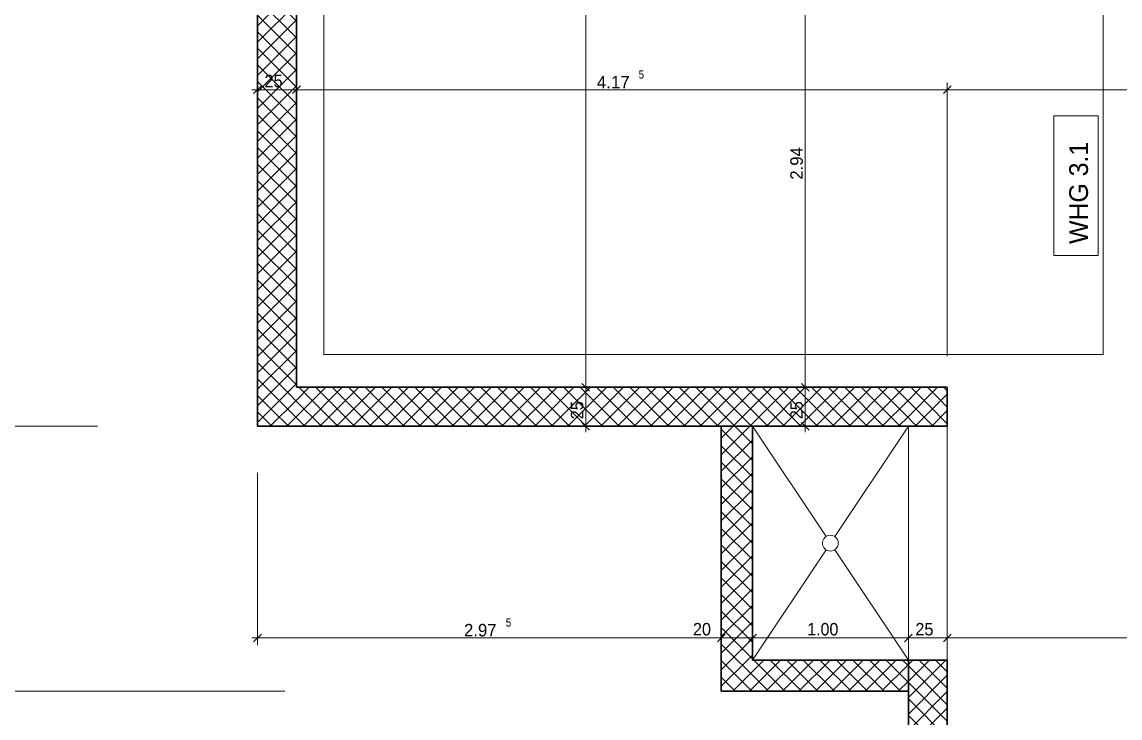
# Model space of a CAD drawing. Header units: millimetres. Extents: x -3497 to 2618, y -1809 to 2456.
# Drawn here: x -2581 to -1877, y -1215 to -769 of the extents above; entities that cross this region are included whole.
import ezdxf
from ezdxf.enums import TextEntityAlignment as Align

# ---------------------------------------------------------------- set-up
doc = ezdxf.new("R2010")
doc.units = ezdxf.units.MM
doc.header["$LTSCALE"] = 100
for name, color, linetype, true_color in [('00_Anm.FP', 7, 'Continuous', 0x00c0ff), ('10-0.05 Solid', 1, 'Continuous', 0xff0000), ('10-0.10 Punktlinie', 9, 'Continuous', 0x808080), ('20-Beton', 9, 'Continuous', 0x808080), ('40-Raumstempel', 7, 'Continuous', 0x000000), ('50-Sanitärapparate', 6, 'Continuous', 0xff00ff), ('50-Türen&Fenster', 9, 'Continuous', 0x808080), ('Layer31', 9, 'Continuous', 0x808080)]:
    doc.layers.add(name, color=color, linetype=linetype, true_color=true_color)
doc.layers.add('10-0.25 Solid', color=7, linetype='Continuous')
doc.styles.add('Arial', font='arial.ttf')

# ---------------------------------------------------------------- blocks, each defined once
blk = doc.blocks.new('*X556')
at = {"layer": '10-0.05 Solid', "color": 18, "linetype": 'Continuous', "lineweight": 13, "true_color": 0x000000}
for p, q in [((-2422, -1028.04), (-2405.18, -1011.22)), ((-2405.18, -1022.67), (-2414.99, -1012.85)), ((-2405.18, -1012.06), (-2409.69, -1007.55)), ((-2410.41, -1028.04), (-2420.29, -1018.16)), ((-2421.01, -1028.04), (-2425.6, -1023.46)), ((-2411.39, -1028.04), (-2405.18, -1021.82))]:
    blk.add_line(p, q, dxfattribs=at)
blk = doc.blocks.new('*X557')
at = {"layer": '10-0.05 Solid', "color": 18, "linetype": 'Continuous', "lineweight": 13, "true_color": 0x000000}
for p, q in [((-2430.2, -177.1), (-2407.13, -154.04)), ((-2430.2, -166.5), (-2417.74, -154.04)), ((-2430.2, -155.89), (-2428.35, -154.04)), ((-2405.2, -174.12), (-2425.27, -154.04)), ((-2405.2, -163.51), (-2414.67, -154.04)), ((-2405.2, -184.72), (-2430.2, -159.72)), ((-2430.2, -187.71), (-2405.2, -162.71)), ((-2405.2, -195.33), (-2430.2, -170.33)), ((-2430.2, -198.32), (-2405.2, -173.32)), ((-2405.2, -205.94), (-2430.2, -180.94)), ((-2430.2, -208.92), (-2405.2, -183.92)), ((-2405.2, -216.54), (-2430.2, -191.54)), ((-2430.2, -219.53), (-2405.2, -194.53)), ((-2405.2, -227.15), (-2430.2, -202.15)), ((-2430.2, -230.14), (-2405.2, -205.14)), ((-2405.2, -237.76), (-2430.2, -212.76)), ((-2430.2, -240.74), (-2405.2, -215.74)), ((-2405.19, -248.36), (-2430.2, -223.36)), ((-2430.19, -251.35), (-2405.2, -226.35)), ((-2405.19, -258.97), (-2430.2, -233.97)), ((-2430.19, -261.95), (-2405.2, -236.96)), ((-2405.19, -269.58), (-2430.2, -244.58)), ((-2430.19, -272.56), (-2405.19, -247.56)), ((-2405.19, -280.19), (-2430.19, -255.18)), ((-2430.19, -283.17), (-2405.19, -258.17)), ((-2405.19, -290.79), (-2430.19, -265.79)), ((-2430.19, -293.77), (-2405.19, -268.77)), ((-2405.19, -301.4), (-2430.19, -276.4)), ((-2430.19, -304.38), (-2405.19, -279.38)), ((-2405.19, -312.01), (-2430.19, -287.01)), ((-2430.19, -314.99), (-2405.19, -289.99)), ((-2405.19, -322.61), (-2430.19, -297.61)), ((-2430.19, -325.59), (-2405.19, -300.59)), ((-2405.19, -333.22), (-2430.19, -308.22)), ((-2430.19, -336.2), (-2405.19, -311.2)), ((-2405.19, -343.83), (-2430.19, -318.83)), ((-2430.19, -346.81), (-2405.19, -321.81)), ((-2405.19, -354.43), (-2430.19, -329.43)), ((-2430.19, -357.41), (-2405.19, -332.41)), ((-2405.19, -365.04), (-2430.19, -340.04)), ((-2430.19, -368.02), (-2405.19, -343.02)), ((-2405.19, -375.65), (-2430.19, -350.65)), ((-2430.19, -378.62), (-2405.19, -353.63)), ((-2405.19, -386.25), (-2430.19, -361.25)), ((-2430.19, -389.23), (-2405.19, -364.23)), ((-2405.19, -396.86), (-2430.19, -371.86)), ((-2430.19, -399.84), (-2405.19, -374.84)), ((-2405.19, -407.47), (-2430.19, -382.47)), ((-2430.19, -410.44), (-2405.19, -385.44)), ((-2405.19, -418.07), (-2430.19, -393.07)), ((-2430.19, -421.05), (-2405.19, -396.05)), ((-2405.19, -428.68), (-2430.19, -403.68)), ((-2430.19, -431.66), (-2405.19, -406.66)), ((-2405.19, -439.29), (-2430.19, -414.29)), ((-2430.19, -442.26), (-2405.19, -417.26)), ((-2405.19, -449.9), (-2430.19, -424.89)), ((-2430.19, -452.87), (-2405.19, -427.87)), ((-2405.19, -460.5), (-2430.19, -435.5)), ((-2430.19, -463.48), (-2405.19, -438.48)), ((-2405.19, -471.11), (-2430.19, -446.11)), ((-2430.19, -474.08), (-2405.19, -449.08)), ((-2405.19, -481.72), (-2430.19, -456.72)), ((-2430.19, -484.69), (-2405.19, -459.69)), ((-2405.19, -492.32), (-2430.19, -467.32)), ((-2430.19, -495.29), (-2405.19, -470.29)), ((-2405.19, -502.93), (-2430.19, -477.93)), ((-2430.19, -505.9), (-2405.19, -480.9)), ((-2405.19, -513.54), (-2430.19, -488.54)), ((-2430.19, -516.51), (-2405.19, -491.51)), ((-2405.19, -524.14), (-2430.19, -499.14)), ((-2430.19, -527.11), (-2405.19, -502.11)), ((-2405.19, -534.75), (-2430.19, -509.75)), ((-2430.19, -537.72), (-2405.19, -512.72)), ((-2405.19, -545.36), (-2430.19, -520.36)), ((-2430.19, -548.33), (-2405.19, -523.33)), ((-2405.19, -555.96), (-2430.19, -530.96)), ((-2430.19, -558.93), (-2405.19, -533.93)), ((-2405.19, -566.57), (-2430.19, -541.57)), ((-2430.19, -569.54), (-2405.19, -544.54)), ((-2405.19, -577.18), (-2430.19, -552.18)), ((-2430.19, -580.15), (-2405.19, -555.15)), ((-2405.19, -587.78), (-2430.19, -562.78)), ((-2430.19, -590.75), (-2405.19, -565.75)), ((-2405.19, -598.39), (-2430.19, -573.39)), ((-2430.19, -601.36), (-2405.19, -576.36)), ((-2405.19, -609), (-2430.19, -584)), ((-2430.19, -611.96), (-2405.19, -586.96)), ((-2405.19, -619.6), (-2430.19, -594.6)), ((-2430.19, -622.57), (-2405.19, -597.57)), ((-2405.19, -630.21), (-2430.19, -605.21)), ((-2430.19, -633.18), (-2405.19, -608.18)), ((-2405.19, -640.82), (-2430.19, -615.82)), ((-2430.19, -643.78), (-2405.19, -618.78)), ((-2405.19, -651.43), (-2430.19, -626.42)), ((-2430.18, -654.39), (-2405.19, -629.39)), ((-2405.18, -662.03), (-2430.19, -637.03)), ((-2430.18, -665), (-2405.19, -640)), ((-2405.18, -672.64), (-2430.19, -647.64)), ((-2430.18, -675.6), (-2405.19, -650.6)), ((-2405.18, -683.25), (-2430.18, -658.25)), ((-2430.18, -686.21), (-2405.18, -661.21)), ((-2405.18, -693.85), (-2430.18, -668.85)), ((-2430.18, -696.81), (-2405.18, -671.82)), ((-2405.18, -704.46), (-2430.18, -679.46)), ((-2430.18, -707.42), (-2405.18, -682.42)), ((-2405.18, -715.07), (-2430.18, -690.07)), ((-2430.18, -718.03), (-2405.18, -693.03)), ((-2405.18, -725.67), (-2430.18, -700.67)), ((-2430.18, -728.63), (-2405.18, -703.63)), ((-2405.18, -736.28), (-2430.18, -711.28)), ((-2430.18, -739.24), (-2405.18, -714.24)), ((-2405.18, -746.89), (-2430.18, -721.89)), ((-2430.18, -749.85), (-2405.18, -724.85)), ((-2405.18, -757.49), (-2430.18, -732.49)), ((-2430.18, -760.45), (-2405.18, -735.45)), ((-2405.18, -768.1), (-2430.18, -743.1)), ((-2430.18, -771.06), (-2405.18, -746.06)), ((-2405.18, -778.71), (-2430.18, -753.71)), ((-2430.18, -781.67), (-2405.18, -756.67)), ((-2405.18, -789.31), (-2430.18, -764.31)), ((-2430.18, -792.27), (-2405.18, -767.27)), ((-2405.18, -799.92), (-2430.18, -774.92)), ((-2430.18, -802.88), (-2405.18, -777.88)), ((-2405.18, -810.53), (-2430.18, -785.53)), ((-2430.18, -813.48), (-2405.18, -788.49)), ((-2405.18, -821.14), (-2430.18, -796.13)), ((-2430.18, -824.09), (-2405.18, -799.09)), ((-2405.18, -831.74), (-2430.18, -806.74)), ((-2430.18, -834.7), (-2405.18, -809.7)), ((-2405.18, -842.35), (-2430.18, -817.35)), ((-2430.18, -845.3), (-2405.18, -820.3)), ((-2405.18, -852.96), (-2430.18, -827.96)), ((-2430.18, -855.91), (-2405.18, -830.91)), ((-2405.18, -863.56), (-2430.18, -838.56)), ((-2430.18, -866.52), (-2405.18, -841.52)), ((-2405.18, -874.17), (-2430.18, -849.17)), ((-2430.18, -877.12), (-2405.18, -852.12)), ((-2405.18, -884.78), (-2430.18, -859.78)), ((-2430.18, -887.73), (-2405.18, -862.73)), ((-2405.18, -895.38), (-2430.18, -870.38)), ((-2430.18, -898.34), (-2405.18, -873.34)), ((-2405.18, -905.99), (-2430.18, -880.99)), ((-2430.18, -908.94), (-2405.18, -883.94)), ((-2405.18, -916.6), (-2430.18, -891.6)), ((-2430.18, -919.55), (-2405.18, -894.55)), ((-2405.18, -927.2), (-2430.18, -902.2)), ((-2430.18, -930.15), (-2405.18, -905.15)), ((-2405.18, -937.81), (-2430.18, -912.81)), ((-2430.18, -940.76), (-2405.18, -915.76)), ((-2405.18, -948.42), (-2430.18, -923.42)), ((-2430.18, -951.37), (-2405.18, -926.37)), ((-2405.18, -959.02), (-2430.18, -934.02)), ((-2430.18, -961.97), (-2405.18, -936.97)), ((-2405.18, -969.63), (-2430.18, -944.63)), ((-2430.18, -972.58), (-2405.18, -947.58)), ((-2405.18, -980.24), (-2430.18, -955.24)), ((-2430.18, -983.19), (-2405.18, -958.19)), ((-2405.18, -990.85), (-2430.18, -965.84)), ((-2430.18, -993.79), (-2405.18, -968.79)), ((-2405.18, -1001.45), (-2430.18, -976.45)), ((-2428.82, -1003.04), (-2405.18, -979.4)), ((-2414.19, -1003.04), (-2430.18, -987.06)), ((-2418.21, -1003.04), (-2405.18, -990.01)), ((-2424.8, -1003.04), (-2430.18, -997.67)), ((-2407.6, -1003.04), (-2405.18, -1000.61))]:
    blk.add_line(p, q, dxfattribs=at)
blk = doc.blocks.new('*X558')
at = {"layer": '10-0.05 Solid', "color": 18, "linetype": 'Continuous', "lineweight": 13, "true_color": 0x000000}
for p, q in [((-2430.18, -1025.61), (-2407.6, -1003.04)), ((-2430.18, -1015.01), (-2418.21, -1003.04)), ((-2430.18, -1004.4), (-2428.82, -1003.04)), ((-2414.99, -1012.85), (-2424.8, -1003.04)), ((-2409.69, -1007.55), (-2414.19, -1003.04)), ((-2420.29, -1018.16), (-2430.18, -1008.27)), ((-2425.6, -1023.46), (-2430.18, -1018.88))]:
    blk.add_line(p, q, dxfattribs=at)
blk = doc.blocks.new('*X559')
at = {"layer": '10-0.05 Solid', "color": 18, "linetype": 'Continuous', "lineweight": 13, "true_color": 0x000000}
for p, q in [((-1987.72, -1005.25), (-1988.82, -1004.15)), ((-2008.35, -1028.05), (-1987.72, -1007.42)), ((-1987.72, -1015.85), (-1994.12, -1009.45)), ((-1996.74, -1028.05), (-2004.73, -1020.06)), ((-1987.72, -1026.46), (-1999.43, -1014.76)), ((-1997.75, -1028.05), (-1987.72, -1018.03)), ((-2007.34, -1028.05), (-2010.03, -1025.36))]:
    blk.add_line(p, q, dxfattribs=at)
blk = doc.blocks.new('*X560')
at = {"layer": '10-0.05 Solid', "color": 18, "linetype": 'Continuous', "lineweight": 13, "true_color": 0x000000}
for p, q in [((-2405.18, -1021.82), (-2386.39, -1003.04)), ((-2405.18, -1011.22), (-2397, -1003.04)), ((-2378.59, -1028.04), (-2403.59, -1003.04)), ((-2400.79, -1028.04), (-2375.79, -1003.04)), ((-2367.98, -1028.04), (-2392.98, -1003.04)), ((-2390.18, -1028.04), (-2365.18, -1003.04)), ((-2357.37, -1028.04), (-2382.37, -1003.04)), ((-2379.57, -1028.04), (-2354.57, -1003.04)), ((-2346.77, -1028.04), (-2371.77, -1003.04)), ((-2368.97, -1028.04), (-2343.97, -1003.04)), ((-2336.16, -1028.04), (-2361.16, -1003.04)), ((-2358.36, -1028.04), (-2333.36, -1003.04)), ((-2325.55, -1028.04), (-2350.55, -1003.04)), ((-2347.75, -1028.04), (-2322.75, -1003.04)), ((-2314.95, -1028.04), (-2339.95, -1003.04)), ((-2337.15, -1028.04), (-2312.15, -1003.04)), ((-2304.34, -1028.04), (-2329.34, -1003.04)), ((-2326.54, -1028.04), (-2301.54, -1003.04)), ((-2293.73, -1028.04), (-2318.73, -1003.04)), ((-2315.94, -1028.04), (-2290.94, -1003.04)), ((-2283.12, -1028.04), (-2308.13, -1003.04)), ((-2305.33, -1028.04), (-2280.33, -1003.04)), ((-2272.52, -1028.04), (-2297.52, -1003.04)), ((-2294.72, -1028.04), (-2269.72, -1003.04)), ((-2261.91, -1028.04), (-2286.91, -1003.04)), ((-2284.12, -1028.04), (-2259.12, -1003.05)), ((-2251.3, -1028.05), (-2276.3, -1003.04)), ((-2273.51, -1028.04), (-2248.51, -1003.05)), ((-2240.7, -1028.05), (-2265.7, -1003.04)), ((-2262.9, -1028.04), (-2237.9, -1003.05)), ((-2230.09, -1028.05), (-2255.09, -1003.05)), ((-2252.3, -1028.05), (-2227.3, -1003.05)), ((-2219.48, -1028.05), (-2244.48, -1003.05)), ((-2241.69, -1028.05), (-2216.69, -1003.05)), ((-2208.88, -1028.05), (-2233.88, -1003.05)), ((-2231.08, -1028.05), (-2206.09, -1003.05)), ((-2198.27, -1028.05), (-2223.27, -1003.05)), ((-2220.48, -1028.05), (-2195.48, -1003.05)), ((-2187.66, -1028.05), (-2212.66, -1003.05)), ((-2209.87, -1028.05), (-2184.87, -1003.05)), ((-2177.06, -1028.05), (-2202.06, -1003.05)), ((-2199.27, -1028.05), (-2174.27, -1003.05)), ((-2166.45, -1028.05), (-2191.45, -1003.05)), ((-2188.66, -1028.05), (-2163.66, -1003.05)), ((-2155.84, -1028.05), (-2180.84, -1003.05)), ((-2178.05, -1028.05), (-2153.05, -1003.05)), ((-2145.23, -1028.05), (-2170.24, -1003.05)), ((-2167.45, -1028.05), (-2142.45, -1003.05)), ((-2134.63, -1028.05), (-2159.63, -1003.05)), ((-2156.84, -1028.05), (-2131.84, -1003.05)), ((-2124.02, -1028.05), (-2149.02, -1003.05)), ((-2146.23, -1028.05), (-2121.24, -1003.05)), ((-2113.41, -1028.05), (-2138.41, -1003.05)), ((-2135.63, -1028.05), (-2110.63, -1003.05)), ((-2102.81, -1028.05), (-2127.81, -1003.05)), ((-2125.02, -1028.05), (-2100.02, -1003.05)), ((-2092.2, -1028.05), (-2117.2, -1003.05)), ((-2114.42, -1028.05), (-2089.42, -1003.05)), ((-2081.59, -1028.05), (-2106.59, -1003.05)), ((-2103.81, -1028.05), (-2078.81, -1003.05)), ((-2070.99, -1028.05), (-2095.99, -1003.05)), ((-2093.2, -1028.05), (-2068.2, -1003.05)), ((-2060.38, -1028.05), (-2085.38, -1003.05)), ((-2082.6, -1028.05), (-2057.6, -1003.05)), ((-2049.77, -1028.05), (-2074.77, -1003.05)), ((-2071.99, -1028.05), (-2046.99, -1003.05)), ((-2039.17, -1028.05), (-2064.17, -1003.05)), ((-2061.38, -1028.05), (-2036.39, -1003.05)), ((-2028.56, -1028.05), (-2053.56, -1003.05)), ((-2050.78, -1028.05), (-2025.78, -1003.05)), ((-2017.95, -1028.05), (-2042.95, -1003.05)), ((-2040.17, -1028.05), (-2015.17, -1003.05)), ((-2012.72, -1022.67), (-2032.35, -1003.05)), ((-2012.72, -1012.07), (-2021.74, -1003.05)), ((-2389.19, -1028.04), (-2405.18, -1012.06)), ((-2029.57, -1028.05), (-2012.72, -1011.21)), ((-2399.8, -1028.04), (-2405.18, -1022.67)), ((-2018.96, -1028.05), (-2012.72, -1021.82))]:
    blk.add_line(p, q, dxfattribs=at)
blk = doc.blocks.new('*X561')
at = {"layer": '10-0.05 Solid', "color": 18, "linetype": 'Continuous', "lineweight": 13, "true_color": 0x000000}
for p, q in [((-2012.72, -1021.82), (-1993.96, -1003.05)), ((-2012.72, -1011.21), (-2004.57, -1003.05)), ((-1999.43, -1014.76), (-2011.13, -1003.05)), ((-1994.12, -1009.45), (-2000.52, -1003.05)), ((-1988.82, -1004.15), (-1989.92, -1003.05)), ((-2004.73, -1020.06), (-2012.72, -1012.07)), ((-2010.03, -1025.36), (-2012.72, -1022.67))]:
    blk.add_line(p, q, dxfattribs=at)
blk = doc.blocks.new('*X563')
at = {"layer": '10-0.05 Solid', "color": 18, "linetype": 'Continuous', "lineweight": 13, "true_color": 0x000000}
for p, q in [((-2012.72, -1202.13), (-1988.65, -1178.05)), ((-2012.72, -1191.52), (-1999.25, -1178.05)), ((-2012.72, -1180.92), (-2009.86, -1178.05)), ((-1987.72, -1206.77), (-2012.72, -1181.77)), ((-1987.72, -1196.17), (-2005.84, -1178.05)), ((-1987.72, -1185.56), (-1995.23, -1178.05)), ((-2012.72, -1212.74), (-1987.72, -1187.74)), ((-1987.72, -1217.38), (-2012.72, -1192.38)), ((-2012.72, -1223.34), (-1987.72, -1198.34)), ((-1987.72, -1227.99), (-2012.72, -1202.99)), ((-2012.72, -1233.95), (-1987.72, -1208.95)), ((-1988.26, -1238.05), (-2012.72, -1213.59)), ((-1998.87, -1238.05), (-2012.72, -1224.2)), ((-2006.22, -1238.05), (-1987.72, -1219.56)), ((-1995.61, -1238.05), (-1987.72, -1230.16)), ((-2009.48, -1238.05), (-2012.72, -1234.8))]:
    blk.add_line(p, q, dxfattribs=at)
blk = doc.blocks.new('*X644')
at = {"layer": '40-Raumstempel', "color": 18, "linetype": 'Continuous', "lineweight": 13, "true_color": 0x000000}
for p, q in [((-2112.73, -1187.83), (-2117.62, -1182.94)), ((-2125.32, -1198.05), (-2112.73, -1185.46)), ((-2113.12, -1198.05), (-2122.92, -1188.24)), ((-2123.73, -1198.05), (-2128.23, -1193.55)), ((-2114.71, -1198.05), (-2112.73, -1196.07))]:
    blk.add_line(p, q, dxfattribs=at)
blk = doc.blocks.new('*X645')
at = {"layer": '40-Raumstempel', "color": 18, "linetype": 'Continuous', "lineweight": 13, "true_color": 0x000000}
for p, q in [((-2132.73, -1194.86), (-2115.92, -1178.05)), ((-2132.73, -1184.25), (-2126.53, -1178.05)), ((-2122.92, -1188.24), (-2132.73, -1178.44)), ((-2117.62, -1182.94), (-2122.51, -1178.05)), ((-2128.23, -1193.55), (-2132.73, -1189.05))]:
    blk.add_line(p, q, dxfattribs=at)
blk = doc.blocks.new('*X646')
at = {"layer": '40-Raumstempel', "color": 18, "linetype": 'Continuous', "lineweight": 13, "true_color": 0x000000}
for p, q in [((-2132.73, -1046.36), (-2114.42, -1028.05)), ((-2132.73, -1035.75), (-2125.02, -1028.05)), ((-2112.73, -1039.34), (-2124.02, -1028.05)), ((-2112.73, -1028.74), (-2113.41, -1028.05)), ((-2112.73, -1049.95), (-2132.73, -1029.95)), ((-2132.73, -1056.97), (-2112.73, -1036.97)), ((-2112.73, -1060.56), (-2132.73, -1040.56)), ((-2132.73, -1067.57), (-2112.73, -1047.57)), ((-2112.73, -1071.16), (-2132.73, -1051.16)), ((-2132.73, -1078.18), (-2112.73, -1058.18)), ((-2112.73, -1081.77), (-2132.73, -1061.77)), ((-2132.73, -1088.79), (-2112.73, -1068.79)), ((-2112.73, -1092.38), (-2132.73, -1072.38)), ((-2132.73, -1099.39), (-2112.73, -1079.39)), ((-2112.73, -1102.98), (-2132.73, -1082.98)), ((-2132.73, -1110), (-2112.73, -1090)), ((-2112.73, -1113.59), (-2132.73, -1093.59)), ((-2132.73, -1120.61), (-2112.73, -1100.61)), ((-2112.73, -1124.19), (-2132.73, -1104.2)), ((-2132.73, -1131.21), (-2112.73, -1111.21)), ((-2112.73, -1134.8), (-2132.73, -1114.8)), ((-2132.73, -1141.82), (-2112.73, -1121.82)), ((-2112.73, -1145.41), (-2132.73, -1125.41)), ((-2132.73, -1152.43), (-2112.73, -1132.43)), ((-2112.73, -1156.01), (-2132.73, -1136.01)), ((-2132.73, -1163.04), (-2112.73, -1143.03)), ((-2112.73, -1166.62), (-2132.73, -1146.62)), ((-2132.73, -1173.64), (-2112.73, -1153.64)), ((-2112.73, -1177.23), (-2132.73, -1157.23)), ((-2122.51, -1178.05), (-2132.73, -1167.83)), ((-2126.53, -1178.05), (-2112.73, -1164.25)), ((-2115.92, -1178.05), (-2112.73, -1174.86))]:
    blk.add_line(p, q, dxfattribs=at)
blk = doc.blocks.new('*X647')
at = {"layer": '40-Raumstempel', "color": 18, "linetype": 'Continuous', "lineweight": 13, "true_color": 0x000000}
for p, q in [((-2112.73, -1196.07), (-2094.71, -1178.05)), ((-2112.73, -1185.46), (-2105.32, -1178.05)), ((-2091.91, -1198.05), (-2111.91, -1178.05)), ((-2104.1, -1198.05), (-2084.1, -1178.05)), ((-2081.3, -1198.05), (-2101.3, -1178.05)), ((-2093.5, -1198.05), (-2073.5, -1178.05)), ((-2070.69, -1198.05), (-2090.69, -1178.05)), ((-2082.89, -1198.05), (-2062.89, -1178.05)), ((-2060.08, -1198.05), (-2080.09, -1178.05)), ((-2072.29, -1198.05), (-2052.29, -1178.05)), ((-2049.48, -1198.05), (-2069.48, -1178.05)), ((-2061.68, -1198.05), (-2041.68, -1178.05)), ((-2038.87, -1198.05), (-2058.87, -1178.05)), ((-2051.07, -1198.05), (-2031.07, -1178.05)), ((-2028.26, -1198.05), (-2048.26, -1178.05)), ((-2040.47, -1198.05), (-2020.47, -1178.05)), ((-2017.66, -1198.05), (-2037.66, -1178.05)), ((-2029.86, -1198.05), (-2012.72, -1180.92)), ((-2012.72, -1192.38), (-2027.05, -1178.05)), ((-2012.72, -1181.77), (-2016.44, -1178.05)), ((-2102.51, -1198.05), (-2112.73, -1187.83)), ((-2019.25, -1198.05), (-2012.72, -1191.52))]:
    blk.add_line(p, q, dxfattribs=at)
blk = doc.blocks.new('AnonymMegaMac_nNn0826')
at = {"layer": '20-Beton', "color": 8, "linetype": 'Continuous', "lineweight": 13, "true_color": 0x808080}
for p, q in [((-3100.51, -1263.05), (-3100.51, -1198.05)), ((-3103.01, -1260.55), (-3098.01, -1265.55)), ((-2412.72, -1263.06), (-3105.19, -1263.06)), ((-3100.51, -1433.1), (-3100.51, -1263.06)), ((-3103.01, -1430.6), (-3098.01, -1435.6))]:
    blk.add_line(p, q, dxfattribs=at)
at = {"layer": '20-Beton', "color": 8, "linetype": 'Continuous', "lineweight": 18, "true_color": 0x808080, "style": 'Arial', "width": 0.919367}
blk.add_text('1.70', height=8, rotation=90, dxfattribs=at).set_placement((-3102.1, -1362.94), (-3102.1, -1342.97), align=Align.FIT)
blk = doc.blocks.new('AnonymMegaMac_nNn0828')
at = {"layer": '20-Beton', "color": 8, "linetype": 'Continuous', "lineweight": 13, "true_color": 0x808080}
for p, q in [((-3100.51, -1198.05), (-3100.51, -1028.05)), ((-3103.01, -1195.55), (-3098.01, -1200.55)), ((-2412.72, -1198.05), (-3105.19, -1198.05)), ((-3100.51, -1263.05), (-3100.51, -1198.05))]:
    blk.add_line(p, q, dxfattribs=at)
blk = doc.blocks.new('AnonymMegaMac_nNn0829')
at = {"layer": '20-Beton', "color": 8, "linetype": 'Continuous', "lineweight": 13, "true_color": 0x808080}
for p, q in [((-2532.73, -1028.05), (-3105.19, -1028.05)), ((-3103.01, -1025.55), (-3098.01, -1030.55)), ((-3100.51, -1198.05), (-3100.51, -1028.05)), ((-3103.01, -1195.55), (-3098.01, -1200.55))]:
    blk.add_line(p, q, dxfattribs=at)
at = {"layer": '20-Beton', "color": 8, "linetype": 'Continuous', "lineweight": 18, "true_color": 0x808080, "style": 'Arial', "width": 0.919367}
blk.add_text('1.70', height=8, rotation=90, dxfattribs=at).set_placement((-3102.1, -1127.92), (-3102.1, -1107.94), align=Align.FIT)
blk = doc.blocks.new('AnonymMegaMac_nNn0892')
at = {"layer": '20-Beton', "color": 8, "linetype": 'Continuous', "lineweight": 13, "true_color": 0x808080}
for p, q in [((-2430.18, -1168.54), (-2430.18, -1058.04)), ((-2427.68, -1161.36), (-2432.68, -1166.36)), ((-2130.23, -1161.36), (-2135.23, -1166.36)), ((-2132.73, -1168.54), (-2132.73, -1159.17)), ((-2433.93, -1163.86), (-2430.18, -1163.86)), ((-2430.18, -1163.86), (-2132.73, -1163.86))]:
    blk.add_line(p, q, dxfattribs=at)
at = {"layer": '20-Beton', "color": 8, "linetype": 'Continuous', "lineweight": 18, "true_color": 0x808080, "style": 'Arial'}
for s, height, width, p, p2 in [('2.97', 8, 0.96134, (-2297.73, -1162.89), (-2276.84, -1162.89)), ('5', 5.28, 0.853093, (-2270.95, -1156.58), (-2267.45, -1156.58)), ('20', 8, 0.930412, (-2150.89, -1162.27), (-2139.34, -1162.27))]:
    blk.add_text(s, height=height, dxfattribs=dict(at, width=width)).set_placement(p, p2, align=Align.FIT)
blk = doc.blocks.new('AnonymMegaMac_nNn0893')
at = {"layer": '20-Beton', "color": 8, "linetype": 'Continuous', "lineweight": 13, "true_color": 0x808080}
for p, q in [((-2130.23, -1161.36), (-2135.23, -1166.36)), ((-2132.73, -1168.54), (-2132.73, -1159.17)), ((-2110.23, -1161.36), (-2115.23, -1166.36)), ((-2112.73, -1168.54), (-2112.73, -1159.17)), ((-2132.73, -1163.86), (-2112.73, -1163.86))]:
    blk.add_line(p, q, dxfattribs=at)
blk = doc.blocks.new('AnonymMegaMac_nNn0894')
at = {"layer": '20-Beton', "color": 8, "linetype": 'Continuous', "lineweight": 13, "true_color": 0x808080}
for p, q in [((-2110.23, -1161.36), (-2115.23, -1166.36)), ((-2112.73, -1168.54), (-2112.73, -1159.17)), ((-2010.22, -1161.36), (-2015.22, -1166.36)), ((-2012.72, -1168.54), (-2012.72, -1159.17)), ((-2112.73, -1163.86), (-2012.72, -1163.86))]:
    blk.add_line(p, q, dxfattribs=at)
at = {"layer": '20-Beton', "color": 8, "linetype": 'Continuous', "lineweight": 18, "true_color": 0x808080, "style": 'Arial', "width": 0.919367}
blk.add_text('1.00', height=8, dxfattribs=at).set_placement((-2077.59, -1162.27), (-2057.62, -1162.27), align=Align.FIT)
blk = doc.blocks.new('AnonymMegaMac_nNn0895')
at = {"layer": '20-Beton', "color": 8, "linetype": 'Continuous', "lineweight": 13, "true_color": 0x808080}
for p, q in [((-2010.22, -1161.36), (-2015.22, -1166.36)), ((-2012.72, -1168.54), (-2012.72, -1159.17)), ((-1985.22, -1161.36), (-1990.22, -1166.36)), ((-1987.72, -1168.54), (-1987.72, -1159.17)), ((-2012.72, -1163.86), (-1987.72, -1163.86))]:
    blk.add_line(p, q, dxfattribs=at)
at = {"layer": '20-Beton', "color": 8, "linetype": 'Continuous', "lineweight": 18, "true_color": 0x808080, "style": 'Arial', "width": 0.9375}
blk.add_text('25', height=8, dxfattribs=at).set_placement((-2008.26, -1162.27), (-1996.62, -1162.27), align=Align.FIT)
blk = doc.blocks.new('AnonymMegaMac_nNn0896')
at = {"layer": '20-Beton', "color": 8, "linetype": 'Continuous', "lineweight": 13, "true_color": 0x808080}
for p, q in [((-1985.22, -1161.36), (-1990.22, -1166.36)), ((-1987.72, -1168.54), (-1987.72, -1159.17)), ((-1987.72, -1163.86), (-387.73, -1163.86))]:
    blk.add_line(p, q, dxfattribs=at)
blk = doc.blocks.new('AnonymMegaMac_nNn0969')
at = {"layer": '20-Beton', "color": 8, "linetype": 'Continuous', "lineweight": 13, "true_color": 0x808080}
for p, q in [((-2078.86, -1003.05), (-2078.85, -709.05)), ((-2074.17, -1003.05), (-2083.55, -1003.05)), ((-2081.36, -1000.55), (-2076.36, -1005.55)), ((-2078.86, -1028.05), (-2078.86, -1003.05)), ((-2074.17, -1028.05), (-2083.55, -1028.05)), ((-2081.36, -1025.55), (-2076.36, -1030.55)), ((-2078.86, -1031.8), (-2078.86, -1028.05))]:
    blk.add_line(p, q, dxfattribs=at)
at = {"layer": '20-Beton', "color": 8, "linetype": 'Continuous', "lineweight": 18, "true_color": 0x808080, "style": 'Arial', "width": 0.9375}
blk.add_text('25', height=8, rotation=89.99823, dxfattribs=at).set_placement((-2080.45, -1023.59), (-2080.45, -1011.95), align=Align.FIT)
blk = doc.blocks.new('AnonymMegaMac_nNn0970')
at = {"layer": '20-Beton', "color": 8, "linetype": 'Continuous', "lineweight": 13, "true_color": 0x808080}
for p, q in [((-2078.85, -709.05), (-2078.85, -689.05)), ((-2057.71, -709.05), (-2083.54, -709.05)), ((-2081.35, -706.55), (-2076.35, -711.55)), ((-2078.86, -1003.05), (-2078.85, -709.05)), ((-2081.36, -1000.55), (-2076.36, -1005.55))]:
    blk.add_line(p, q, dxfattribs=at)
at = {"layer": '20-Beton', "color": 8, "linetype": 'Continuous', "lineweight": 18, "true_color": 0x808080, "style": 'Arial'}
for s, width, p, p2 in [('20', 0.930412, (-2080.44, -727.22), (-2080.44, -715.66)), ('2.94', 0.960236, (-2080.44, -869.81), (-2080.44, -848.94))]:
    blk.add_text(s, height=8, rotation=89.99823, dxfattribs=dict(at, width=width)).set_placement(p, p2, align=Align.FIT)
blk = doc.blocks.new('AnonymMegaMac_nNn01175')
at = {"layer": '20-Beton', "color": 8, "linetype": 'Continuous', "lineweight": 13, "true_color": 0x808080}
for p, q in [((-2214.95, -1003.04), (-2385.18, -1003.04)), ((-2222.14, -1000.54), (-2217.14, -1005.54)), ((-2219.64, -1028.04), (-2219.64, -1003.04)), ((-2214.95, -1028.04), (-2410.18, -1028.04)), ((-2222.14, -1025.54), (-2217.14, -1030.54)), ((-2219.64, -1031.79), (-2219.64, -1028.04))]:
    blk.add_line(p, q, dxfattribs=at)
at = {"layer": '20-Beton', "color": 8, "linetype": 'Continuous', "lineweight": 18, "true_color": 0x808080, "style": 'Arial', "width": 0.9375}
blk.add_text('25', height=8, rotation=90, dxfattribs=at).set_placement((-2221.23, -1023.58), (-2221.23, -1011.94), align=Align.FIT)
blk = doc.blocks.new('AnonymMegaMac_nNn01176')
at = {"layer": '20-Beton', "color": 8, "linetype": 'Continuous', "lineweight": 13, "true_color": 0x808080}
for p, q in [((-2219.64, -1003.04), (-2219.64, 740.85)), ((-2214.95, -1003.04), (-2385.18, -1003.04)), ((-2222.14, -1000.54), (-2217.14, -1005.54))]:
    blk.add_line(p, q, dxfattribs=at)
blk = doc.blocks.new('AnonymMegaMac_nNn01212')
at = {"layer": '20-Beton', "color": 8, "linetype": 'Continuous', "lineweight": 13, "true_color": 0x808080}
for p, q in [((-2427.68, -809.59), (-2432.68, -814.59)), ((-2430.18, -816.78), (-2430.18, -807.4)), ((-2402.68, -809.59), (-2407.68, -814.59)), ((-2405.18, -816.78), (-2405.18, -807.4)), ((-2433.93, -812.09), (-2430.18, -812.09)), ((-2430.18, -812.09), (-2405.18, -812.09)), ((-2405.18, -812.09), (-1987.73, -812.08))]:
    blk.add_line(p, q, dxfattribs=at)
at = {"layer": '20-Beton', "color": 8, "linetype": 'Continuous', "lineweight": 18, "true_color": 0x808080, "style": 'Arial', "width": 0.9375}
blk.add_text('25', height=8, rotation=0.00141, dxfattribs=at).set_placement((-2425.72, -810.5), (-2414.08, -810.5), align=Align.FIT)
blk = doc.blocks.new('AnonymMegaMac_nNn01213')
at = {"layer": '20-Beton', "color": 8, "linetype": 'Continuous', "lineweight": 13, "true_color": 0x808080}
for p, q in [((-2402.68, -809.59), (-2407.68, -814.59)), ((-1985.23, -809.58), (-1990.23, -814.58)), ((-1987.72, -983.05), (-1987.73, -807.39)), ((-2405.18, -812.09), (-1987.73, -812.08)), ((-1987.73, -812.08), (-387.74, -812.04))]:
    blk.add_line(p, q, dxfattribs=at)
at = {"layer": '20-Beton', "color": 8, "linetype": 'Continuous', "lineweight": 18, "true_color": 0x808080, "style": 'Arial'}
for s, height, width, p, p2 in [('5', 5.28, 0.853093, (-2185.72, -804.93), (-2182.23, -804.93)), ('4.17', 8, 0.969809, (-2212.5, -811.23), (-2191.43, -811.23))]:
    blk.add_text(s, height=height, rotation=0.00141, dxfattribs=dict(at, width=width)).set_placement(p, p2, align=Align.FIT)
blk = doc.blocks.new('AnonymMegaMac_nNn01214')
at = {"layer": '20-Beton', "color": 8, "linetype": 'Continuous', "lineweight": 13, "true_color": 0x808080}
for p, q in [((-1985.23, -809.58), (-1990.23, -814.58)), ((-1987.73, -812.08), (-387.74, -812.04))]:
    blk.add_line(p, q, dxfattribs=at)
blk = doc.blocks.new('AnonymMegaMac_nNn01215')
at = {"layer": '20-Beton', "color": 8, "linetype": 'Continuous', "lineweight": 13, "true_color": 0x808080}
blk.add_line((-1987.73, -812.08), (-387.74, -812.04), dxfattribs=at)

msp = doc.modelspace()

# ---------------------------------------------------------------- linework, layer by layer
at = {"layer": '00_Anm.FP', "color": 8, "linetype": 'Continuous', "lineweight": 13, "true_color": 0x808080}
for p, q in [((-2012.72, -1178.05), (-2012.72, -1028.05)), ((-1987.72, -1028.05), (-1987.72, -1178.05))]:
    msp.add_line(p, q, dxfattribs=at)
at = {"layer": '00_Anm.FP', "color": 8, "linetype": 'Continuous', "lineweight": 35, "true_color": 0x808080}
msp.add_line((-1987.72, -1028.05), (-2012.72, -1028.05), dxfattribs=at)
for points in [[(-2132.73, -1028.05), (-2132.73, -1198.05)], [(-2112.73, -1028.05), (-2132.73, -1028.05)], [(-2112.73, -1178.05), (-2112.73, -1028.05)], [(-2012.72, -1178.05), (-2112.73, -1178.05)], [(-2012.72, -1178.05), (-2012.72, -1198.05)], [(-2132.73, -1198.05), (-2112.73, -1198.05)], [(-2112.73, -1198.05), (-2012.72, -1198.05)]]:
    msp.add_lwpolyline(points, dxfattribs=at)
at = {"layer": '10-0.10 Punktlinie', "color": 8, "linetype": 'Continuous', "lineweight": 13, "true_color": 0x808080}
for points in [[(-2430.27, -1028.05), (-2430.2, -154.04)], [(-2012.72, -1028.05), (-2430.27, -1028.05)], [(-2012.72, -1263.1), (-2012.72, -1028.05)]]:
    msp.add_lwpolyline(points, dxfattribs=at)
msp.add_lwpolyline([(-2132.73, -1198.05), (-2012.72, -1198.05), (-2012.72, -1028.05), (-2132.73, -1028.05)], close=True, dxfattribs=at)
at = {"layer": '10-0.25 Solid', "color": 8, "linetype": 'Continuous', "lineweight": 13, "true_color": 0x808080}
msp.add_lwpolyline([(-1887.67, -982.08), (-2387.67, -982.08), (-2387.67, -732.08), (-1887.67, -732.08)], close=True, dxfattribs=at)
at = {"layer": '50-Sanitärapparate', "color": 8, "linetype": 'Continuous', "lineweight": 13, "true_color": 0x808080}
for p, q in [((-2112.72, -1028.05), (-2065.54, -1098.83)), ((-2012.72, -1028.05), (-2059.91, -1098.83)), ((-2112.72, -1178.05), (-2065.54, -1107.27)), ((-2059.91, -1107.27), (-2012.72, -1178.05))]:
    msp.add_line(p, q, dxfattribs=at)
msp.add_circle((-2062.73, -1103.05), 5.07, dxfattribs=at)
at = {"layer": '50-Türen&Fenster', "color": 8, "linetype": 'Continuous', "lineweight": 35, "true_color": 0x808080}
for points in [[(-2430.2, -154.04), (-2430.18, -1028.04)], [(-2405.18, -1003.04), (-2405.2, -154.04)], [(-1987.72, -1003.05), (-2405.18, -1003.04)], [(-1987.72, -1003.05), (-1987.72, -1028.05)], [(-2430.18, -1028.04), (-2405.18, -1028.04)], [(-2405.18, -1028.04), (-2012.72, -1028.05)], [(-2012.72, -1178.05), (-1987.72, -1178.05)], [(-2012.72, -1178.05), (-2012.72, -1263.05)], [(-1987.72, -1238.05), (-1987.72, -1178.05)]]:
    msp.add_lwpolyline(points, dxfattribs=at)
at = {"layer": 'Layer31', "color": 8, "linetype": 'Continuous', "lineweight": 13, "true_color": 0x808080}
msp.add_lwpolyline([(-1919.46, -918.41), (-1919.46, -828.82), (-1890.89, -828.82), (-1890.89, -918.41)], close=True, dxfattribs=at)

# ---------------------------------------------------------------- block references
for name in ['AnonymMegaMac_nNn01176', '*X557', 'AnonymMegaMac_nNn0970', 'AnonymMegaMac_nNn0969', 'AnonymMegaMac_nNn01212', 'AnonymMegaMac_nNn01213', 'AnonymMegaMac_nNn01214', 'AnonymMegaMac_nNn01215', '*X558', 'AnonymMegaMac_nNn01175', '*X560', '*X561', '*X559', '*X556', 'AnonymMegaMac_nNn0829', 'AnonymMegaMac_nNn0828', '*X646', 'AnonymMegaMac_nNn0892', 'AnonymMegaMac_nNn0894', 'AnonymMegaMac_nNn0895', 'AnonymMegaMac_nNn0896', 'AnonymMegaMac_nNn0893', '*X645', '*X644', '*X647', '*X563', 'AnonymMegaMac_nNn0826']:
    msp.add_blockref(name, (0, 0))

# ---------------------------------------------------------------- texts
at = {"layer": 'Layer31', "color": 8, "linetype": 'Continuous', "lineweight": 13, "true_color": 0x808080, "style": 'Arial', "width": 0.952439}
msp.add_text('WHG 3.1', height=12, rotation=90, dxfattribs=at).set_placement((-1897.51, -911.08), (-1897.51, -845.48), align=Align.FIT)

doc.saveas('drawing.dxf')
